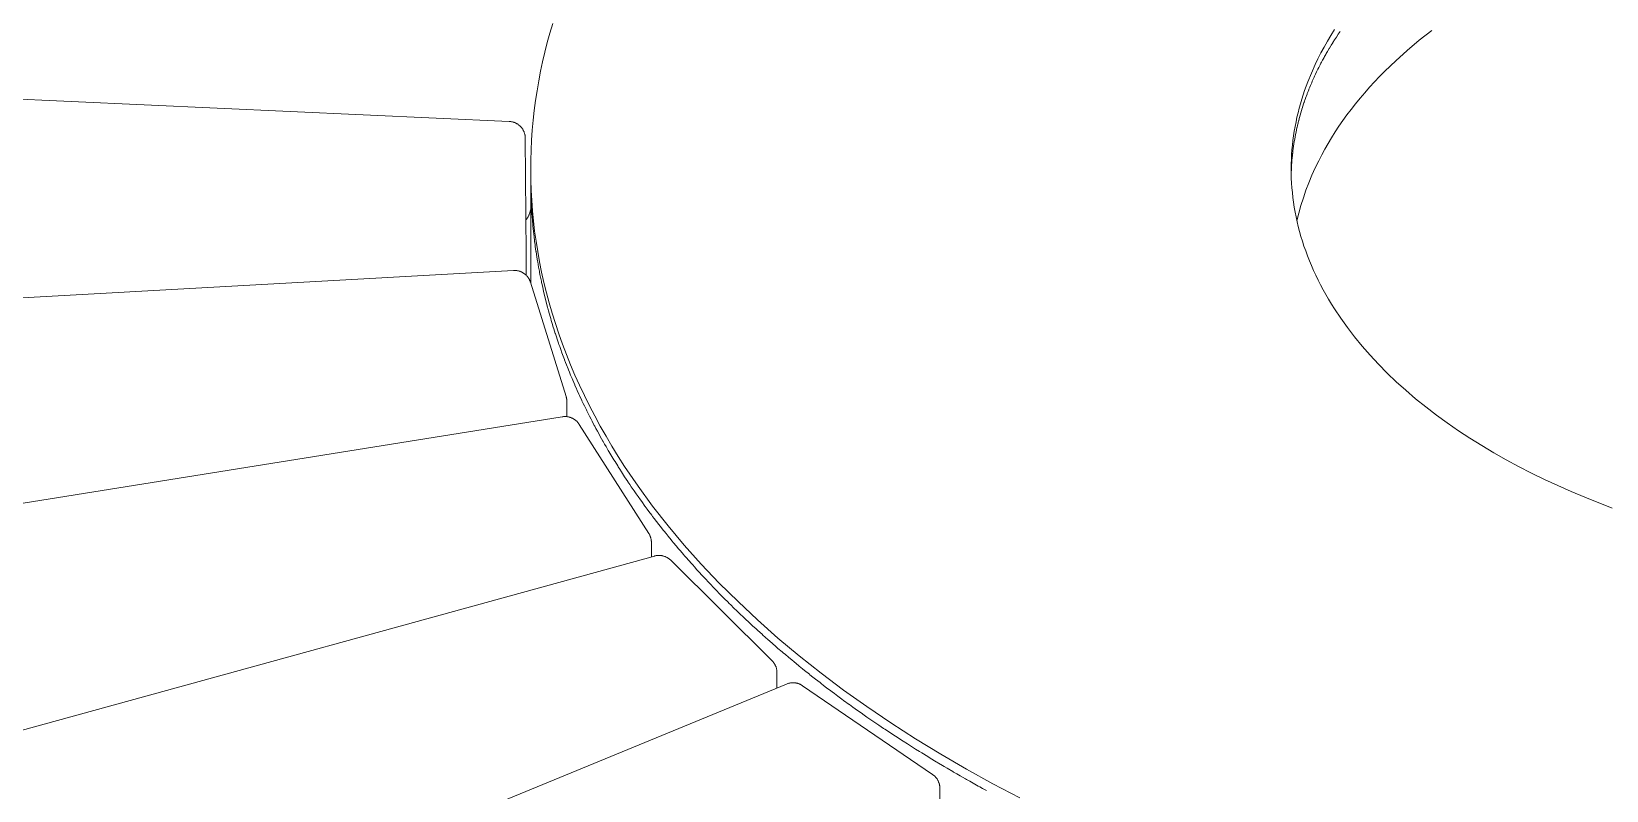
# Model space of a CAD drawing. Header units: inches. Extents: x -4 to 200, y 0 to 129.
# Drawn here: x 155.27 to 168.37, y 107.19 to 113.51 of the extents above; entities that cross this region are included whole.
import ezdxf

# ---------------------------------------------------------------- set-up
doc = ezdxf.new("R2010")
doc.units = ezdxf.units.IN
doc.layers.add('ZANO_R', color=7, linetype='Continuous', lineweight=0)

msp = doc.modelspace()

# ---------------------------------------------------------------- linework, layer by layer
at = {"layer": 'ZANO_R'}
for p, q in [((159.58472, 113.49271), (159.60779, 113.57111)), ((142.90454, 113.50048), (159.24599, 112.75795)), ((159.54297, 113.33453), (159.5631, 113.41385)), ((159.5631, 113.41385), (159.58472, 113.49271)), ((166.02116, 113.37673), (166.04863, 113.42517)), ((166.04863, 113.42517), (166.07741, 113.47343)), ((166.07741, 113.47343), (166.10751, 113.52148)), ((166.07963, 113.39101), (166.0923, 113.41145)), ((166.09395, 113.41408), (166.0923, 113.41145)), ((166.09395, 113.41408), (166.10751, 113.43545)), ((166.10857, 113.4371), (166.10751, 113.43545)), ((166.10857, 113.4371), (166.12305, 113.4594)), ((166.1387, 113.48299), (166.12305, 113.4594)), ((166.1387, 113.48299), (166.13891, 113.48329)), ((166.15422, 113.50586), (166.13891, 113.48329)), ((166.81222, 113.43269), (166.71254, 113.34871)), ((166.91614, 113.51477), (166.81222, 113.43269)), ((159.52435, 113.25479), (159.54297, 113.33453)), ((165.94669, 113.23053), (165.97019, 113.2794)), ((165.97019, 113.2794), (165.99501, 113.32814)), ((165.99501, 113.32814), (166.02116, 113.37673)), ((166.00008, 113.25173), (166.00792, 113.26642)), ((166.01258, 113.27504), (166.00792, 113.26642)), ((166.01258, 113.27504), (166.02116, 113.2907)), ((166.02538, 113.29831), (166.02116, 113.2907)), ((166.02538, 113.29831), (166.03473, 113.31494)), ((166.03849, 113.32154), (166.03473, 113.31494)), ((166.03849, 113.32154), (166.04863, 113.33913)), ((166.0519, 113.34474), (166.04863, 113.33913)), ((166.0519, 113.34474), (166.06286, 113.36329)), ((166.06561, 113.3679), (166.06286, 113.36329)), ((166.06561, 113.3679), (166.07741, 113.38739)), ((166.07963, 113.39101), (166.07741, 113.38739)), ((166.71254, 113.34871), (166.61724, 113.26293)), ((159.4917, 113.09402), (159.50725, 113.17461)), ((159.50725, 113.17461), (159.52435, 113.25479)), ((165.88597, 113.08809), (165.91511, 113.15981)), ((165.91511, 113.15981), (165.94669, 113.23053)), ((165.94182, 113.134), (165.93857, 113.12691)), ((165.94182, 113.134), (165.94669, 113.14449)), ((165.95014, 113.15186), (165.94669, 113.14449)), ((165.95014, 113.15186), (165.95827, 113.16894)), ((165.96723, 113.18736), (165.95827, 113.16894)), ((165.96723, 113.18736), (165.97019, 113.19336)), ((165.976, 113.20502), (165.97019, 113.19336)), ((165.976, 113.20502), (165.98244, 113.21775)), ((165.98789, 113.22839), (165.98244, 113.21775)), ((165.98789, 113.22839), (165.99501, 113.2421)), ((166.00008, 113.25173), (165.99501, 113.2421)), ((166.52646, 113.17547), (166.48282, 113.13115)), ((166.61724, 113.26293), (166.52646, 113.17547)), ((159.46534, 112.93166), (159.47773, 113.01304)), ((159.47773, 113.01304), (159.4917, 113.09402)), ((165.84703, 112.97873), (165.85936, 113.01541)), ((165.85936, 113.01541), (165.87234, 113.05187)), ((165.87234, 113.05187), (165.88597, 113.08809)), ((165.88092, 112.98887), (165.88597, 113.00206)), ((165.88797, 113.00723), (165.88597, 113.00206)), ((165.88797, 113.00723), (165.89302, 113.02008)), ((165.89519, 113.02553), (165.89302, 113.02008)), ((165.89519, 113.02553), (165.90023, 113.03804)), ((165.90256, 113.04377), (165.90023, 113.03804)), ((165.90256, 113.04377), (165.90759, 113.05594)), ((165.9101, 113.06195), (165.90759, 113.05594)), ((165.9101, 113.06195), (165.91511, 113.07377)), ((165.9178, 113.08006), (165.91511, 113.07377)), ((165.9178, 113.08006), (165.92278, 113.09155)), ((165.92565, 113.0981), (165.92278, 113.09155)), ((165.92565, 113.0981), (165.9306, 113.10926)), ((165.93366, 113.11609), (165.9306, 113.10926)), ((165.93366, 113.11609), (165.93857, 113.12691)), ((166.39908, 113.04141), (166.35901, 112.99602)), ((166.44035, 113.08646), (166.39908, 113.04141)), ((166.48282, 113.13115), (166.44035, 113.08646)), ((159.45456, 112.84992), (159.46534, 112.93166)), ((165.81408, 112.86733), (165.82438, 112.90468)), ((165.82438, 112.90468), (165.83537, 112.94181)), ((165.83537, 112.94181), (165.84703, 112.97873)), ((165.83626, 112.85867), (165.84112, 112.87426)), ((165.84212, 112.87744), (165.84112, 112.87426)), ((165.84212, 112.87744), (165.84703, 112.89269)), ((165.84817, 112.89616), (165.84703, 112.89269)), ((165.84817, 112.89616), (165.85311, 112.91106)), ((165.85438, 112.91482), (165.85311, 112.91106)), ((165.85438, 112.91482), (165.85936, 112.92938)), ((165.86076, 112.93342), (165.85936, 112.92938)), ((165.86076, 112.93342), (165.86577, 112.94764)), ((165.86732, 112.95197), (165.86577, 112.94764)), ((165.86732, 112.95197), (165.87234, 112.96584)), ((165.87404, 112.97045), (165.87234, 112.96584)), ((165.87404, 112.97045), (165.87908, 112.98398)), ((165.88092, 112.98887), (165.87908, 112.98398)), ((166.28254, 112.90427), (166.24617, 112.85795)), ((166.32016, 112.9503), (166.28254, 112.90427)), ((166.35901, 112.99602), (166.32016, 112.9503)), ((159.24599, 112.75795), (159.25083, 112.75765)), ((159.25083, 112.75765), (159.25565, 112.75718)), ((159.25565, 112.75718), (159.26046, 112.75654)), ((159.26046, 112.75654), (159.26525, 112.75574)), ((159.26525, 112.75574), (159.27, 112.75477)), ((159.27, 112.75477), (159.27472, 112.75364)), ((159.27472, 112.75364), (159.27939, 112.75235)), ((159.27939, 112.75235), (159.28402, 112.75089)), ((159.28402, 112.75089), (159.28859, 112.74928)), ((159.28859, 112.74928), (159.29311, 112.74751)), ((159.29311, 112.74751), (159.29756, 112.74559)), ((159.29756, 112.74559), (159.30195, 112.74351)), ((159.30195, 112.74351), (159.30626, 112.74128)), ((159.30626, 112.74128), (159.31049, 112.73891)), ((159.43792, 112.68538), (159.44542, 112.76782)), ((159.44542, 112.76782), (159.45456, 112.84992)), ((165.77994, 112.71589), (165.7874, 112.75404)), ((165.7874, 112.75404), (165.79558, 112.792)), ((165.79558, 112.792), (165.80448, 112.82977)), ((165.80013, 112.72569), (165.80448, 112.74373)), ((165.80448, 112.82977), (165.81408, 112.86733)), ((165.80475, 112.74485), (165.80448, 112.74373)), ((165.80475, 112.74485), (165.80919, 112.76254)), ((165.80955, 112.76395), (165.80919, 112.76254)), ((165.80955, 112.76395), (165.81408, 112.78129)), ((165.81454, 112.783), (165.81408, 112.78129)), ((165.81454, 112.783), (165.81915, 112.79999)), ((165.8197, 112.802), (165.81915, 112.79999)), ((165.8197, 112.802), (165.82438, 112.81864)), ((165.82504, 112.82094), (165.82438, 112.81864)), ((165.82504, 112.82094), (165.82979, 112.83724)), ((165.83056, 112.83983), (165.82979, 112.83724)), ((165.83056, 112.83983), (165.83537, 112.85578)), ((165.83626, 112.85867), (165.83537, 112.85578)), ((166.17718, 112.7645), (166.14459, 112.71741)), ((166.21105, 112.81136), (166.17718, 112.7645)), ((166.24617, 112.85795), (166.21105, 112.81136)), ((159.31049, 112.73891), (159.31463, 112.73639)), ((159.31463, 112.73639), (159.31869, 112.73373)), ((159.31869, 112.73373), (159.32265, 112.73093)), ((159.32265, 112.73093), (159.32651, 112.72799)), ((159.32651, 112.72799), (159.33027, 112.72493)), ((159.33027, 112.72493), (159.33392, 112.72174)), ((159.33392, 112.72174), (159.33746, 112.71842)), ((159.33746, 112.71842), (159.34088, 112.71498)), ((159.34088, 112.71498), (159.34418, 112.71143)), ((159.34418, 112.71143), (159.34736, 112.70776)), ((159.34736, 112.70776), (159.35041, 112.70399)), ((159.35041, 112.70399), (159.35332, 112.70011)), ((159.35332, 112.70011), (159.3561, 112.69614)), ((159.3561, 112.69614), (159.35875, 112.69207)), ((159.35875, 112.69207), (159.36124, 112.68791)), ((159.36124, 112.68791), (159.3636, 112.68367)), ((159.3636, 112.68367), (159.36581, 112.67935)), ((159.36581, 112.67935), (159.36786, 112.67496)), ((159.36786, 112.67496), (159.36977, 112.6705)), ((159.36977, 112.6705), (159.37151, 112.66597)), ((159.37151, 112.66597), (159.37311, 112.66139)), ((159.37311, 112.66139), (159.37454, 112.65675)), ((159.37454, 112.65675), (159.37581, 112.65207)), ((159.37581, 112.65207), (159.37692, 112.64735)), ((159.37692, 112.64735), (159.37786, 112.64259)), ((159.37786, 112.64259), (159.37864, 112.63781)), ((159.37864, 112.63781), (159.37926, 112.63299)), ((159.37926, 112.63299), (159.37971, 112.62816)), ((159.37971, 112.62816), (159.37999, 112.62332)), ((159.37999, 112.62332), (159.3801, 112.61847)), ((159.3801, 112.61847), (159.38608, 111.65258)), ((159.43209, 112.60261), (159.43792, 112.68538)), ((165.76202, 112.60033), (165.76724, 112.63903)), ((165.76724, 112.63903), (165.77322, 112.67755)), ((165.77322, 112.67755), (165.77994, 112.71589)), ((165.77631, 112.6097), (165.77322, 112.59151)), ((165.77631, 112.6097), (165.77649, 112.61071)), ((165.77981, 112.62916), (165.77649, 112.61071)), ((165.77981, 112.62916), (165.77994, 112.62985)), ((165.7835, 112.64856), (165.77994, 112.62985)), ((165.7835, 112.64856), (165.78358, 112.64895)), ((165.78738, 112.66792), (165.78358, 112.64895)), ((165.78738, 112.66792), (165.7914, 112.68701)), ((165.79144, 112.68723), (165.7914, 112.68701)), ((165.79144, 112.68723), (165.79558, 112.70597)), ((165.79569, 112.70648), (165.79558, 112.70597)), ((165.79569, 112.70648), (165.79994, 112.72488)), ((165.80013, 112.72569), (165.79994, 112.72488)), ((166.08323, 112.62256), (166.05448, 112.57483)), ((166.11327, 112.67009), (166.08323, 112.62256)), ((166.14459, 112.71741), (166.11327, 112.67009)), ((159.42552, 112.43615), (159.42795, 112.51953)), ((159.42795, 112.51953), (159.43209, 112.60261)), ((165.74887, 112.44397), (165.75098, 112.48328)), ((165.75098, 112.48328), (165.75388, 112.52245)), ((165.75388, 112.52245), (165.75757, 112.56147)), ((165.75757, 112.56147), (165.76202, 112.60033)), ((165.75938, 112.49204), (165.75757, 112.47544)), ((165.75938, 112.49204), (165.7597, 112.49489)), ((165.76171, 112.51176), (165.7597, 112.49489)), ((165.76171, 112.51176), (165.76202, 112.5143)), ((165.76424, 112.53144), (165.76202, 112.5143)), ((165.76424, 112.53144), (165.76454, 112.53367)), ((165.76697, 112.55107), (165.76454, 112.53367)), ((165.76697, 112.55107), (165.76724, 112.55299)), ((165.76989, 112.57066), (165.76724, 112.55299)), ((165.76989, 112.57066), (165.77014, 112.57227)), ((165.773, 112.59021), (165.77014, 112.57227)), ((165.773, 112.59021), (165.77322, 112.59151)), ((166.00086, 112.47889), (165.976, 112.4307)), ((166.02703, 112.52694), (166.00086, 112.47889)), ((166.05448, 112.57483), (166.02703, 112.52694)), ((159.4248, 112.3525), (159.42552, 112.43615)), ((159.42583, 112.26858), (159.4248, 112.3525)), ((159.4248, 112.27381), (159.4248, 112.3525)), ((165.74704, 112.36493), (165.74755, 112.40451)), ((165.74735, 112.32522), (165.74704, 112.36493)), ((165.74755, 112.40451), (165.74887, 112.44397)), ((165.74866, 112.35291), (165.74811, 112.33822)), ((165.74866, 112.35291), (165.74887, 112.35793)), ((165.74958, 112.3729), (165.74887, 112.35793)), ((165.74958, 112.3729), (165.74982, 112.37761)), ((165.7507, 112.39285), (165.74982, 112.37761)), ((165.7507, 112.39285), (165.75098, 112.39725)), ((165.75204, 112.41276), (165.75098, 112.39725)), ((165.75204, 112.41276), (165.75233, 112.41685)), ((165.75357, 112.43264), (165.75233, 112.41685)), ((165.75357, 112.43264), (165.75388, 112.43642)), ((165.7553, 112.45248), (165.75388, 112.43642)), ((165.7553, 112.45248), (165.75563, 112.45595)), ((165.75724, 112.47228), (165.75563, 112.45595)), ((165.75724, 112.47228), (165.75757, 112.47544)), ((165.91937, 112.30983), (165.94676, 112.3707)), ((165.94676, 112.3707), (165.976, 112.4307)), ((159.4248, 112.27381), (159.4248, 112.26646)), ((159.42493, 112.24069), (159.4248, 112.26646)), ((159.4248, 111.41383), (159.4248, 112.25606)), ((159.42493, 112.24069), (159.4251, 112.22454)), ((159.42579, 112.18413), (159.4251, 112.22454)), ((159.42861, 112.18442), (159.42583, 112.26858)), ((165.74847, 112.2854), (165.74735, 112.32522)), ((165.74794, 112.33289), (165.74755, 112.31848)), ((165.74794, 112.33289), (165.74811, 112.33822)), ((165.75042, 112.24547), (165.74847, 112.2854)), ((165.75321, 112.20544), (165.75042, 112.24547)), ((165.87023, 112.18572), (165.89385, 112.24815)), ((165.89385, 112.24815), (165.91937, 112.30983)), ((159.42579, 112.18413), (159.42583, 112.18255)), ((159.42652, 112.15588), (159.42583, 112.18255)), ((159.42652, 112.15588), (159.427, 112.1405)), ((159.42856, 112.09942), (159.427, 112.1405)), ((159.42856, 112.09942), (159.42861, 112.09839)), ((159.43316, 112.10003), (159.42861, 112.18442)), ((159.42988, 112.07122), (159.42861, 112.09839)), ((159.43949, 112.01543), (159.43316, 112.10003)), ((165.75684, 112.16532), (165.75321, 112.20544)), ((165.76131, 112.12513), (165.75684, 112.16532)), ((165.76664, 112.08485), (165.76131, 112.12513)), ((165.77283, 112.04452), (165.76664, 112.08485)), ((165.82876, 112.05885), (165.84853, 112.1226)), ((165.84853, 112.1226), (165.87023, 112.18572)), ((159.39846, 111.95638), (159.39588, 111.95242)), ((159.40089, 111.96042), (159.39846, 111.95638)), ((159.40319, 111.96454), (159.40089, 111.96042)), ((159.40535, 111.96874), (159.40319, 111.96454)), ((159.40737, 111.973), (159.40535, 111.96874)), ((159.40924, 111.97734), (159.40737, 111.973)), ((159.41097, 111.98173), (159.40924, 111.97734)), ((159.41255, 111.98618), (159.41097, 111.98173)), ((159.41398, 111.99068), (159.41255, 111.98618)), ((159.4248, 112.02686), (159.41398, 111.99068)), ((159.42988, 112.07122), (159.43066, 112.05622)), ((159.4331, 112.01488), (159.43066, 112.05622)), ((159.4331, 112.01488), (159.43316, 112.014)), ((159.435, 111.98674), (159.43316, 112.014)), ((159.435, 111.98674), (159.4361, 111.97172)), ((159.43939, 111.93052), (159.4361, 111.97172)), ((159.44762, 111.93064), (159.43949, 112.01543)), ((165.77988, 112.00412), (165.77283, 112.04452)), ((165.7878, 111.96369), (165.77988, 112.00412)), ((165.79659, 111.92321), (165.7878, 111.96369)), ((165.79513, 111.92967), (165.81096, 111.99452)), ((165.81096, 111.99452), (165.82876, 112.05885)), ((159.38739, 111.94109), (159.38432, 111.93751)), ((159.39035, 111.94477), (159.38739, 111.94109)), ((159.39318, 111.94855), (159.39035, 111.94477)), ((159.39588, 111.95242), (159.39318, 111.94855)), ((159.43939, 111.93052), (159.43949, 111.9294)), ((159.44188, 111.90245), (159.43949, 111.9294)), ((159.44188, 111.90245), (159.44333, 111.88702)), ((159.44743, 111.84637), (159.44333, 111.88702)), ((159.44743, 111.84637), (159.44762, 111.8446)), ((159.45757, 111.84567), (159.44762, 111.93064)), ((159.4505, 111.81837), (159.44762, 111.8446)), ((159.46934, 111.76055), (159.45757, 111.84567)), ((165.80626, 111.8827), (165.79659, 111.92321)), ((165.81682, 111.84218), (165.80626, 111.8827)), ((165.82825, 111.80164), (165.81682, 111.84218)), ((159.4505, 111.81837), (159.45237, 111.80214)), ((159.45721, 111.76244), (159.45237, 111.80214)), ((159.45721, 111.76244), (159.45757, 111.75964)), ((159.46085, 111.73451), (159.45757, 111.75964)), ((159.46085, 111.73451), (159.46322, 111.71709)), ((159.46871, 111.67875), (159.46322, 111.71709)), ((159.48294, 111.67529), (159.46934, 111.76055)), ((165.84058, 111.76111), (165.82825, 111.80164)), ((165.85379, 111.72058), (165.84058, 111.76111)), ((165.8679, 111.68007), (165.85379, 111.72058)), ((159.38608, 111.65258), (159.38608, 111.65171)), ((159.38608, 111.65171), (159.38608, 111.47952)), ((159.46871, 111.67875), (159.46934, 111.67452)), ((159.47292, 111.65091), (159.46934, 111.67452)), ((159.47292, 111.65091), (159.47591, 111.6319)), ((159.48192, 111.59531), (159.47591, 111.6319)), ((159.48192, 111.59531), (159.48294, 111.58926)), ((159.4984, 111.58991), (159.48294, 111.67529)), ((159.4867, 111.56756), (159.48294, 111.58926)), ((159.4867, 111.56756), (159.49044, 111.54658)), ((159.51572, 111.50444), (159.4984, 111.58991)), ((165.8829, 111.63959), (165.8679, 111.68007)), ((165.8988, 111.59914), (165.8829, 111.63959)), ((165.91559, 111.55875), (165.8988, 111.59914)), ((142.96443, 110.61141), (159.28094, 111.51849)), ((159.28094, 111.51849), (159.28583, 111.51868)), ((159.28583, 111.51868), (159.29073, 111.51869)), ((159.29073, 111.51869), (159.29562, 111.51854)), ((159.29562, 111.51854), (159.3005, 111.51821)), ((159.3005, 111.51821), (159.30537, 111.51772)), ((159.30537, 111.51772), (159.31022, 111.51705)), ((159.31022, 111.51705), (159.31505, 111.51622)), ((159.31505, 111.51622), (159.31984, 111.51522)), ((159.31984, 111.51522), (159.32459, 111.51405)), ((159.32459, 111.51405), (159.3293, 111.51272)), ((159.3293, 111.51272), (159.33397, 111.51123)), ((159.33397, 111.51123), (159.33857, 111.50957)), ((159.33857, 111.50957), (159.34312, 111.50775)), ((159.34312, 111.50775), (159.3476, 111.50578)), ((159.3476, 111.50578), (159.35201, 111.50365)), ((159.35201, 111.50365), (159.35634, 111.50137)), ((159.35634, 111.50137), (159.36059, 111.49894)), ((159.36059, 111.49894), (159.36475, 111.49637)), ((159.36475, 111.49637), (159.36882, 111.49365)), ((159.36882, 111.49365), (159.37279, 111.49079)), ((159.37279, 111.49079), (159.37666, 111.48779)), ((159.37666, 111.48779), (159.38043, 111.48466)), ((159.38043, 111.48466), (159.38408, 111.4814)), ((159.38408, 111.4814), (159.38762, 111.47802)), ((159.38762, 111.47802), (159.39104, 111.47451)), ((159.39104, 111.47451), (159.39433, 111.47089)), ((159.39433, 111.47089), (159.39749, 111.46716)), ((159.39749, 111.46716), (159.40053, 111.46331)), ((159.40053, 111.46331), (159.40342, 111.45937)), ((159.40342, 111.45937), (159.40618, 111.45532)), ((159.40618, 111.45532), (159.4088, 111.45118)), ((159.4088, 111.45118), (159.41126, 111.44696)), ((159.41126, 111.44696), (159.41359, 111.44265)), ((159.41359, 111.44265), (159.41575, 111.43826)), ((159.41575, 111.43826), (159.41777, 111.4338)), ((159.41777, 111.4338), (159.41963, 111.42927)), ((159.49682, 111.51215), (159.49044, 111.54658)), ((159.49682, 111.51215), (159.4984, 111.50388)), ((159.50216, 111.4845), (159.4984, 111.50388)), ((159.50216, 111.4845), (159.50683, 111.46115)), ((159.51341, 111.42928), (159.50683, 111.46115)), ((159.5349, 111.41888), (159.51572, 111.50444)), ((165.93328, 111.51841), (165.91559, 111.55875)), ((165.95187, 111.47814), (165.93328, 111.51841)), ((165.97136, 111.43794), (165.95187, 111.47814)), ((165.99174, 111.39783), (165.97136, 111.43794)), ((159.41963, 111.42927), (159.42133, 111.42468)), ((159.42133, 111.42468), (159.42286, 111.42003)), ((159.42286, 111.42003), (159.71926, 110.46941)), ((159.51341, 111.42928), (159.51572, 111.4184)), ((159.51931, 111.40173), (159.51572, 111.4184)), ((159.51931, 111.40173), (159.52507, 111.37563)), ((159.53166, 111.34672), (159.52507, 111.37563)), ((159.53166, 111.34672), (159.5349, 111.33285)), ((159.55596, 111.33326), (159.5349, 111.41888)), ((159.54475, 111.29185), (159.5349, 111.33285)), ((159.57891, 111.24761), (159.55596, 111.33326)), ((166.01302, 111.35782), (165.99174, 111.39783)), ((166.03519, 111.31791), (166.01302, 111.35782)), ((166.05825, 111.27812), (166.03519, 111.31791)), ((159.54475, 111.29185), (159.5452, 111.29004)), ((159.55157, 111.26448), (159.5452, 111.29004)), ((159.55157, 111.26448), (159.55596, 111.24723)), ((159.56575, 111.20984), (159.55596, 111.24723)), ((159.56575, 111.20984), (159.5672, 111.20441)), ((159.57311, 111.18257), (159.5672, 111.20441)), ((159.57311, 111.18257), (159.57891, 111.16158)), ((159.60375, 111.16194), (159.57891, 111.24761)), ((166.0822, 111.23846), (166.05825, 111.27812)), ((166.10704, 111.19893), (166.0822, 111.23846)), ((166.15937, 111.12033), (166.10704, 111.19893)), ((159.58837, 111.12817), (159.57891, 111.16158)), ((159.58837, 111.12817), (159.59109, 111.11874)), ((159.59627, 111.10102), (159.59109, 111.11874)), ((159.59627, 111.10102), (159.60375, 111.0759)), ((159.63049, 111.07626), (159.60375, 111.16194)), ((159.6126, 111.04686), (159.60375, 111.0759)), ((159.6126, 111.04686), (159.61688, 111.03306)), ((159.65914, 110.99061), (159.63049, 111.07626)), ((166.21519, 111.04238), (166.15937, 111.12033)), ((166.27448, 110.96517), (166.21519, 111.04238)), ((159.62964, 110.99286), (159.61688, 111.03306)), ((159.62964, 110.99286), (159.63049, 110.99023)), ((159.63842, 110.96593), (159.63049, 110.99023)), ((159.63842, 110.96593), (159.64458, 110.9474)), ((159.65651, 110.91219), (159.64458, 110.9474)), ((159.65651, 110.91219), (159.65964, 110.90312)), ((159.68969, 110.905), (159.65914, 110.99061)), ((166.33719, 110.88878), (166.27448, 110.96517)), ((159.66582, 110.88539), (159.65964, 110.90312)), ((159.66582, 110.88539), (159.67418, 110.86177)), ((159.68494, 110.83193), (159.67418, 110.86177)), ((159.68494, 110.83193), (159.68969, 110.81897)), ((159.72217, 110.81946), (159.68969, 110.905)), ((159.70476, 110.77865), (159.68969, 110.81897)), ((159.70476, 110.77865), (159.70569, 110.77619)), ((159.71492, 110.75208), (159.70569, 110.77619)), ((159.75655, 110.734), (159.72217, 110.81946)), ((166.40326, 110.81328), (166.33719, 110.88878)), ((166.47264, 110.73875), (166.40326, 110.81328)), ((159.71492, 110.75208), (159.72217, 110.73342)), ((159.73575, 110.69909), (159.72217, 110.73342)), ((159.73575, 110.69909), (159.73912, 110.69068)), ((159.74641, 110.67266), (159.73912, 110.69068)), ((159.74641, 110.67266), (159.75655, 110.64796)), ((159.79286, 110.64864), (159.75655, 110.734)), ((159.76825, 110.61996), (159.75655, 110.64796)), ((159.83109, 110.56341), (159.79286, 110.64864)), ((166.54527, 110.66525), (166.47264, 110.73875)), ((166.62106, 110.59286), (166.54527, 110.66525)), ((159.76825, 110.61996), (159.77447, 110.60527)), ((159.79074, 110.56746), (159.77447, 110.60527)), ((159.79074, 110.56746), (159.79286, 110.5626)), ((159.80224, 110.54129), (159.79286, 110.5626)), ((159.80224, 110.54129), (159.81174, 110.51997)), ((159.82571, 110.4891), (159.81174, 110.51997)), ((159.87124, 110.47833), (159.83109, 110.56341)), ((166.69995, 110.52164), (166.62106, 110.59286)), ((166.78185, 110.45167), (166.69995, 110.52164)), ((159.71926, 110.46941), (159.72059, 110.46489)), ((159.72059, 110.46489), (159.72177, 110.46032)), ((159.72177, 110.46032), (159.72279, 110.45571)), ((159.72279, 110.45571), (159.72365, 110.45107)), ((159.72365, 110.45107), (159.72436, 110.44641)), ((159.72436, 110.44641), (159.72492, 110.44173)), ((159.72492, 110.44173), (159.72531, 110.43702)), ((159.72531, 110.43702), (159.72555, 110.43231)), ((159.72555, 110.43231), (159.72563, 110.42759)), ((159.72563, 110.42759), (159.72563, 110.30219)), ((159.82571, 110.4891), (159.83109, 110.47737)), ((159.84985, 110.43709), (159.83109, 110.47737)), ((159.84985, 110.43709), (159.85092, 110.43481)), ((159.86219, 110.41111), (159.85092, 110.43481)), ((159.86219, 110.41111), (159.87124, 110.39229)), ((159.91331, 110.39341), (159.87124, 110.47833)), ((159.88743, 110.35913), (159.87124, 110.39229)), ((159.9573, 110.30869), (159.91331, 110.39341)), ((166.86667, 110.38299), (166.78185, 110.45167)), ((166.95432, 110.31568), (166.86667, 110.38299)), ((143.89187, 107.77218), (159.68768, 110.3013)), ((159.68768, 110.3013), (159.69243, 110.30198)), ((159.69243, 110.30198), (159.69721, 110.3025)), ((159.69721, 110.3025), (159.702, 110.30285)), ((159.702, 110.30285), (159.70679, 110.30304)), ((159.70679, 110.30304), (159.71159, 110.30306)), ((159.71159, 110.30306), (159.71639, 110.30292)), ((159.71639, 110.30292), (159.72119, 110.30261)), ((159.72119, 110.30261), (159.72597, 110.30215)), ((159.72597, 110.30215), (159.73073, 110.30152)), ((159.73073, 110.30152), (159.73546, 110.30072)), ((159.73546, 110.30072), (159.74017, 110.29977)), ((159.74017, 110.29977), (159.74484, 110.29865)), ((159.74484, 110.29865), (159.74947, 110.29738)), ((159.74947, 110.29738), (159.75405, 110.29595)), ((159.75405, 110.29595), (159.75858, 110.29436)), ((159.75858, 110.29436), (159.76306, 110.29262)), ((159.76306, 110.29262), (159.76747, 110.29073)), ((159.76747, 110.29073), (159.77182, 110.28869)), ((159.77182, 110.28869), (159.77609, 110.2865)), ((159.77609, 110.2865), (159.78029, 110.28416)), ((159.78029, 110.28416), (159.7844, 110.28169)), ((159.7844, 110.28169), (159.78843, 110.27907)), ((159.78843, 110.27907), (159.79236, 110.27632)), ((159.79236, 110.27632), (159.7962, 110.27343)), ((159.7962, 110.27343), (159.79994, 110.27042)), ((159.79994, 110.27042), (159.80357, 110.26728)), ((159.80357, 110.26728), (159.80709, 110.26402)), ((159.80709, 110.26402), (159.8105, 110.26064)), ((159.8105, 110.26064), (159.81379, 110.25714)), ((159.81379, 110.25714), (159.81697, 110.25354)), ((159.81697, 110.25354), (159.82001, 110.24982)), ((159.88743, 110.35913), (159.89203, 110.34981)), ((159.90033, 110.33315), (159.89203, 110.34981)), ((159.90033, 110.33315), (159.91331, 110.30738)), ((159.92668, 110.2812), (159.91331, 110.30738)), ((159.92668, 110.2812), (159.93506, 110.26499)), ((159.95379, 110.22927), (159.93506, 110.26499)), ((160.0032, 110.22418), (159.9573, 110.30869)), ((167.0447, 110.24979), (166.95432, 110.31568)), ((159.82001, 110.24982), (159.82293, 110.24601)), ((159.82293, 110.24601), (159.82571, 110.2421)), ((159.82571, 110.2421), (159.82836, 110.23809)), ((159.82836, 110.23809), (160.40617, 109.33163)), ((159.95379, 110.22927), (159.9573, 110.22265)), ((159.96762, 110.20331), (159.9573, 110.22265)), ((159.96762, 110.20331), (159.98001, 110.18037)), ((159.99586, 110.15142), (159.98001, 110.18037)), ((159.99586, 110.15142), (160.0032, 110.13814)), ((160.05102, 110.1399), (160.0032, 110.22418)), ((160.02484, 110.09956), (160.0032, 110.13814)), ((160.10074, 110.05588), (160.05102, 110.1399)), ((167.13771, 110.18537), (167.0447, 110.24979)), ((167.23324, 110.12247), (167.13771, 110.18537)), ((167.33119, 110.06115), (167.23324, 110.12247)), ((160.02484, 110.09956), (160.02687, 110.09597)), ((160.03961, 110.07364), (160.02687, 110.09597)), ((160.03961, 110.07364), (160.05102, 110.05387)), ((160.06973, 110.02184), (160.05102, 110.05387)), ((160.06973, 110.02184), (160.07564, 110.01182)), ((160.1006, 109.97008), (160.07564, 110.01182)), ((160.15237, 109.97213), (160.10074, 110.05588)), ((167.43143, 110.00144), (167.33119, 110.06115)), ((167.53385, 109.94338), (167.43143, 110.00144)), ((160.1006, 109.97008), (160.10074, 109.96984)), ((160.11632, 109.94422), (160.10074, 109.96984)), ((160.11632, 109.94422), (160.12632, 109.92793)), ((160.14832, 109.89254), (160.12632, 109.92793)), ((160.14832, 109.89254), (160.15237, 109.88609)), ((160.20589, 109.88868), (160.15237, 109.97213)), ((160.16461, 109.86672), (160.15237, 109.88609)), ((160.16461, 109.86672), (160.1789, 109.84433)), ((160.3186, 109.72276), (160.20589, 109.88868)), ((167.63833, 109.88702), (167.53385, 109.94338)), ((167.74475, 109.83238), (167.63833, 109.88702)), ((160.19775, 109.81513), (160.1789, 109.84433)), ((160.19775, 109.81513), (160.20589, 109.80265)), ((160.23165, 109.76361), (160.20589, 109.80265)), ((160.23165, 109.76361), (160.23337, 109.76104)), ((160.24889, 109.73787), (160.23337, 109.76104)), ((160.24889, 109.73787), (160.26131, 109.71951)), ((167.85299, 109.77949), (167.74475, 109.83238)), ((167.96293, 109.72839), (167.85299, 109.77949)), ((168.07443, 109.67908), (167.96293, 109.72839)), ((160.28393, 109.68646), (160.26131, 109.71951)), ((160.28393, 109.68646), (160.28972, 109.67807)), ((160.30173, 109.66078), (160.28972, 109.67807)), ((160.30173, 109.66078), (160.3186, 109.63672)), ((160.43879, 109.55828), (160.3186, 109.72276)), ((160.33791, 109.60949), (160.3186, 109.63672)), ((160.33791, 109.60949), (160.34795, 109.59546)), ((168.18738, 109.63159), (168.07443, 109.67908)), ((168.4171, 109.54211), (168.18738, 109.63159)), ((160.37485, 109.55828), (160.34795, 109.59546)), ((160.37485, 109.55828), (160.37777, 109.55429)), ((160.39361, 109.53272), (160.37777, 109.55429)), ((160.39361, 109.53272), (160.40805, 109.51322)), ((160.43169, 109.48165), (160.40805, 109.51322)), ((160.43169, 109.48165), (160.43879, 109.47225)), ((160.56639, 109.39542), (160.43879, 109.55828)), ((160.45101, 109.45616), (160.43879, 109.47225)), ((160.45101, 109.45616), (160.47, 109.43137)), ((160.49023, 109.40525), (160.47, 109.43137)), ((160.49023, 109.40525), (160.50167, 109.3906)), ((160.53021, 109.35445), (160.50167, 109.3906)), ((160.53021, 109.35445), (160.5338, 109.34994)), ((160.55048, 109.3291), (160.5338, 109.34994)), ((160.70128, 109.23433), (160.56639, 109.39542)), ((160.40617, 109.33163), (160.40863, 109.32764)), ((160.40863, 109.32764), (160.41095, 109.32356)), ((160.41095, 109.32356), (160.41313, 109.31941)), ((160.41313, 109.31941), (160.41517, 109.31519)), ((160.41517, 109.31519), (160.41707, 109.3109)), ((160.41707, 109.3109), (160.41883, 109.30655)), ((160.41883, 109.30655), (160.42044, 109.30215)), ((160.42044, 109.30215), (160.4219, 109.29769)), ((160.4219, 109.29769), (160.42321, 109.29319)), ((160.42321, 109.29319), (160.42438, 109.28865)), ((160.42438, 109.28865), (160.42539, 109.28407)), ((160.42539, 109.28407), (160.42624, 109.27946)), ((160.42624, 109.27946), (160.42694, 109.27482)), ((160.42694, 109.27482), (160.42749, 109.27016)), ((160.42749, 109.27016), (160.42788, 109.26549)), ((160.42788, 109.26549), (160.42812, 109.26081)), ((160.42812, 109.26081), (160.42819, 109.25612)), ((160.42819, 109.25612), (160.42819, 109.13626)), ((160.55048, 109.3291), (160.56639, 109.30938)), ((160.59159, 109.27847), (160.56639, 109.30938)), ((160.59159, 109.27847), (160.59943, 109.26894)), ((160.61243, 109.25321), (160.59943, 109.26894)), ((160.61243, 109.25321), (160.63293, 109.22861)), ((160.65468, 109.20277), (160.63293, 109.22861)), ((160.84336, 109.07518), (160.70128, 109.23433)), ((145.65781, 105.06876), (160.45297, 109.14308)), ((160.45297, 109.14308), (160.45758, 109.14427)), ((160.45758, 109.14427), (160.46222, 109.1453)), ((160.46222, 109.1453), (160.4669, 109.14617)), ((160.4669, 109.14617), (160.47161, 109.14688)), ((160.47161, 109.14688), (160.47633, 109.14743)), ((160.47633, 109.14743), (160.48107, 109.14782)), ((160.48107, 109.14782), (160.48583, 109.14805)), ((160.48583, 109.14805), (160.49058, 109.14812)), ((160.49058, 109.14812), (160.49534, 109.14803)), ((160.49534, 109.14803), (160.50009, 109.14778)), ((160.50009, 109.14778), (160.50483, 109.14737)), ((160.50483, 109.14737), (160.50956, 109.14679)), ((160.50956, 109.14679), (160.51426, 109.14606)), ((160.51426, 109.14606), (160.51893, 109.14517)), ((160.51893, 109.14517), (160.52358, 109.14412)), ((160.52358, 109.14412), (160.52818, 109.14291)), ((160.52818, 109.14291), (160.53274, 109.14155)), ((160.53274, 109.14155), (160.53725, 109.14004)), ((160.53725, 109.14004), (160.54171, 109.13837)), ((160.54171, 109.13837), (160.5461, 109.13655)), ((160.5461, 109.13655), (160.55044, 109.13459)), ((160.55044, 109.13459), (160.5547, 109.13248)), ((160.5547, 109.13248), (160.55889, 109.13022)), ((160.55889, 109.13022), (160.56301, 109.12783)), ((160.56301, 109.12783), (160.56703, 109.1253)), ((160.56703, 109.1253), (160.57098, 109.12263)), ((160.57098, 109.12263), (160.57482, 109.11983)), ((160.57482, 109.11983), (160.57857, 109.1169)), ((160.57857, 109.1169), (160.58222, 109.11385)), ((160.58222, 109.11385), (160.58577, 109.11068)), ((160.58577, 109.11068), (160.5892, 109.10738)), ((160.5892, 109.10738), (161.43087, 108.27262)), ((160.65468, 109.20277), (160.66688, 109.18839)), ((160.69768, 109.15246), (160.66688, 109.18839)), ((160.69768, 109.15246), (160.70128, 109.14829)), ((160.71946, 109.12736), (160.70128, 109.14829)), ((160.71946, 109.12736), (160.73613, 109.10832)), ((160.76359, 109.07727), (160.73613, 109.10832)), ((160.76359, 109.07727), (160.77143, 109.06847)), ((160.9925, 108.91814), (160.84336, 109.07518)), ((160.78594, 109.05227), (160.77143, 109.06847)), ((160.78594, 109.05227), (160.80718, 109.02874)), ((160.8312, 109.00239), (160.80718, 109.02874)), ((160.8312, 109.00239), (160.84336, 108.98915)), ((160.8772, 108.95267), (160.84336, 108.98915)), ((160.8772, 108.95267), (160.87999, 108.94968)), ((160.90048, 108.92787), (160.87999, 108.94968)), ((160.90048, 108.92787), (160.91706, 108.91035)), ((160.94761, 108.87839), (160.91706, 108.91035)), ((160.94761, 108.87839), (160.95456, 108.87116)), ((160.97145, 108.85371), (160.95456, 108.87116)), ((160.97145, 108.85371), (160.9925, 108.8321)), ((161.14856, 108.76335), (160.9925, 108.91814)), ((161.01968, 108.80448), (160.9925, 108.8321)), ((161.01968, 108.80448), (161.03087, 108.79319)), ((161.06866, 108.75542), (161.03087, 108.79319)), ((161.06866, 108.75542), (161.06967, 108.75442)), ((161.09343, 108.73096), (161.06967, 108.75442)), ((161.09343, 108.73096), (161.1089, 108.71579)), ((161.14351, 108.68218), (161.1089, 108.71579)), ((161.14351, 108.68218), (161.14856, 108.67731)), ((161.31137, 108.61096), (161.14856, 108.76335)), ((161.16882, 108.65786), (161.14856, 108.67731)), ((161.16882, 108.65786), (161.18863, 108.63899)), ((161.22, 108.60937), (161.18863, 108.63899)), ((161.22, 108.60937), (161.22913, 108.60081)), ((161.24586, 108.58519), (161.22913, 108.60081)), ((161.24586, 108.58519), (161.27004, 108.56279)), ((161.29813, 108.537), (161.27004, 108.56279)), ((161.48076, 108.46113), (161.31137, 108.61096)), ((161.29813, 108.537), (161.31137, 108.52493)), ((161.35112, 108.489), (161.31137, 108.52493)), ((161.35112, 108.489), (161.3531, 108.48723)), ((161.37789, 108.46509), (161.3531, 108.48723)), ((161.37789, 108.46509), (161.39525, 108.44969)), ((161.43196, 108.41741), (161.39525, 108.44969)), ((161.65657, 108.314), (161.48076, 108.46113)), ((161.43196, 108.41741), (161.43781, 108.41231)), ((161.45927, 108.39366), (161.43781, 108.41231)), ((161.45927, 108.39366), (161.48076, 108.3751)), ((161.51441, 108.34631), (161.48076, 108.3751)), ((161.51441, 108.34631), (161.52412, 108.33806)), ((161.54224, 108.32272), (161.52412, 108.33806)), ((161.54224, 108.32272), (161.56788, 108.30118)), ((161.59844, 108.27572), (161.56788, 108.30118)), ((161.83858, 108.16969), (161.65657, 108.314)), ((161.43087, 108.27262), (161.43423, 108.26917)), ((161.43423, 108.26917), (161.43748, 108.2656)), ((161.43748, 108.2656), (161.4406, 108.26192)), ((161.4406, 108.26192), (161.44359, 108.25814)), ((161.44359, 108.25814), (161.44645, 108.25426)), ((161.44645, 108.25426), (161.44918, 108.25028)), ((161.44918, 108.25028), (161.45176, 108.24621)), ((161.45176, 108.24621), (161.45421, 108.24206)), ((161.45421, 108.24206), (161.45651, 108.23782)), ((161.45651, 108.23782), (161.45867, 108.23351)), ((161.45867, 108.23351), (161.46067, 108.22912)), ((161.46067, 108.22912), (161.46253, 108.22467)), ((161.46253, 108.22467), (161.46423, 108.22016)), ((161.46423, 108.22016), (161.46578, 108.21559)), ((161.46578, 108.21559), (161.46716, 108.21097)), ((161.46716, 108.21097), (161.46839, 108.20631)), ((161.46839, 108.20631), (161.46946, 108.2016)), ((161.46946, 108.2016), (161.47036, 108.19687)), ((161.47036, 108.19687), (161.4711, 108.1921)), ((161.4711, 108.1921), (161.47168, 108.18731)), ((161.47168, 108.18731), (161.4721, 108.18251)), ((161.4721, 108.18251), (161.47234, 108.17769)), ((161.47234, 108.17769), (161.47243, 108.17287)), ((161.47243, 108.17287), (161.47243, 108.04534)), ((161.59844, 108.27572), (161.61203, 108.26449)), ((161.65535, 108.22895), (161.61203, 108.26449)), ((161.65535, 108.22895), (161.65657, 108.22796)), ((161.68406, 108.20566), (161.65657, 108.22796)), ((161.68406, 108.20566), (161.7015, 108.19161)), ((161.74201, 108.15925), (161.7015, 108.19161)), ((161.74201, 108.15925), (161.74681, 108.15544)), ((162.0266, 108.02833), (161.83858, 108.16969)), ((148.2077, 102.58266), (161.55266, 108.07838)), ((161.55266, 108.07838), (161.55713, 108.08013)), ((161.55713, 108.08013), (161.56165, 108.08173)), ((161.56165, 108.08173), (161.56622, 108.08317)), ((161.56622, 108.08317), (161.57084, 108.08445)), ((161.57084, 108.08445), (161.5755, 108.08558)), ((161.5755, 108.08558), (161.5802, 108.08654)), ((161.5802, 108.08654), (161.58493, 108.08735)), ((161.58493, 108.08735), (161.58968, 108.08799)), ((161.58968, 108.08799), (161.59445, 108.08847)), ((161.59445, 108.08847), (161.59924, 108.08879)), ((161.59924, 108.08879), (161.60403, 108.08895)), ((161.60403, 108.08895), (161.60883, 108.08894)), ((161.60883, 108.08894), (161.61362, 108.08877)), ((161.61362, 108.08877), (161.6184, 108.08843)), ((161.6184, 108.08843), (161.62317, 108.08793)), ((161.62317, 108.08793), (161.62792, 108.08727)), ((161.62792, 108.08727), (161.63265, 108.08644)), ((161.63265, 108.08644), (161.63734, 108.08546)), ((161.63734, 108.08546), (161.642, 108.08432)), ((161.642, 108.08432), (161.64661, 108.08301)), ((161.64661, 108.08301), (161.65118, 108.08156)), ((161.65118, 108.08156), (161.6557, 108.07994)), ((161.6557, 108.07994), (161.66016, 108.07817)), ((161.66016, 108.07817), (161.66455, 108.07626)), ((161.66455, 108.07626), (161.66888, 108.07419)), ((161.66888, 108.07419), (161.67313, 108.07197)), ((161.67313, 108.07197), (161.67731, 108.06962)), ((161.67731, 108.06962), (161.6814, 108.06712)), ((161.6814, 108.06712), (161.68541, 108.06448)), ((161.68541, 108.06448), (162.76535, 107.32679)), ((161.77124, 108.13614), (161.74681, 108.15544)), ((161.77124, 108.13614), (161.79251, 108.11946)), ((161.83023, 108.09011), (161.79251, 108.11946)), ((161.83023, 108.09011), (161.83858, 108.08365)), ((161.85998, 108.06719), (161.83858, 108.08365)), ((161.85998, 108.06719), (161.88503, 108.04803)), ((161.91998, 108.02154), (161.88503, 108.04803)), ((162.22041, 107.89006), (162.0266, 108.02833)), ((161.91998, 108.02154), (161.93185, 108.0126)), ((161.95024, 107.99881), (161.93185, 108.0126)), ((161.95024, 107.99881), (161.97904, 107.97735)), ((162.01126, 107.95356), (161.97904, 107.97735)), ((162.01126, 107.95356), (162.0266, 107.9423)), ((162.07295, 107.90857), (162.0266, 107.9423)), ((162.07295, 107.90857), (162.07452, 107.90744)), ((162.10404, 107.88618), (162.07452, 107.90744)), ((162.10404, 107.88618), (162.1228, 107.87277)), ((162.16673, 107.84161), (162.1228, 107.87277)), ((162.16673, 107.84161), (162.17143, 107.8383)), ((162.19831, 107.81943), (162.17143, 107.8383)), ((162.19831, 107.81943), (162.22041, 107.80403)), ((162.41979, 107.75498), (162.22041, 107.89006)), ((162.26198, 107.77529), (162.22041, 107.80403)), ((162.26198, 107.77529), (162.26974, 107.76995)), ((162.29405, 107.75332), (162.26974, 107.76995)), ((162.29405, 107.75332), (162.31942, 107.73608)), ((162.35868, 107.70961), (162.31942, 107.73608)), ((162.35868, 107.70961), (162.36943, 107.70241)), ((162.39123, 107.68787), (162.36943, 107.70241)), ((162.39123, 107.68787), (162.41979, 107.66895)), ((162.62449, 107.6232), (162.41979, 107.75498)), ((162.45682, 107.64461), (162.41979, 107.66895)), ((162.45682, 107.64461), (162.47047, 107.63569)), ((162.48984, 107.62309), (162.47047, 107.63569)), ((162.48984, 107.62309), (162.52149, 107.60264)), ((162.55637, 107.58028), (162.52149, 107.60264)), ((162.55637, 107.58028), (162.57283, 107.5698)), ((162.62351, 107.53778), (162.57283, 107.5698)), ((162.62351, 107.53778), (162.62449, 107.53717)), ((162.83429, 107.49483), (162.62449, 107.6232)), ((162.65731, 107.51665), (162.62449, 107.53717)), ((162.65731, 107.51665), (162.67647, 107.50475)), ((162.72537, 107.47463), (162.67647, 107.50475)), ((162.72537, 107.47463), (162.72877, 107.47255)), ((162.75962, 107.45374), (162.72877, 107.47255)), ((162.75962, 107.45374), (162.78138, 107.44056)), ((162.82858, 107.4122), (162.78138, 107.44056)), ((162.82858, 107.4122), (162.83429, 107.40879)), ((163.04893, 107.36994), (162.83429, 107.49483)), ((162.86328, 107.39155), (162.83429, 107.40879)), ((162.86328, 107.39155), (162.8875, 107.37724)), ((162.93313, 107.3505), (162.8875, 107.37724)), ((162.76535, 107.32679), (162.76933, 107.32397)), ((162.76933, 107.32397), (162.77321, 107.32101)), ((162.77321, 107.32101), (162.77698, 107.31792)), ((162.77698, 107.31792), (162.78064, 107.31471)), ((162.78064, 107.31471), (162.78419, 107.31136)), ((162.78419, 107.31136), (162.78762, 107.3079)), ((162.78762, 107.3079), (162.79093, 107.30432)), ((162.79093, 107.30432), (162.79411, 107.30063)), ((162.79411, 107.30063), (162.79716, 107.29683)), ((162.79716, 107.29683), (162.80008, 107.29292)), ((162.80008, 107.29292), (162.80286, 107.28892)), ((162.80286, 107.28892), (162.8055, 107.28482)), ((162.8055, 107.28482), (162.808, 107.28064)), ((162.808, 107.28064), (162.81035, 107.27637)), ((162.81035, 107.27637), (162.81255, 107.27202)), ((162.81255, 107.27202), (162.8146, 107.26759)), ((162.8146, 107.26759), (162.81649, 107.2631)), ((162.81649, 107.2631), (162.81823, 107.25855)), ((162.81823, 107.25855), (162.81981, 107.25394)), ((162.81981, 107.25394), (162.82122, 107.24927)), ((162.82122, 107.24927), (162.82248, 107.24456)), ((162.82248, 107.24456), (162.82357, 107.23981)), ((162.93313, 107.3505), (162.94102, 107.34591)), ((162.96827, 107.3301), (162.94102, 107.34591)), ((162.96827, 107.3301), (162.99483, 107.3148)), ((163.03898, 107.28956), (162.99483, 107.3148)), ((163.03898, 107.28956), (163.04893, 107.28391)), ((163.26815, 107.24864), (163.04893, 107.36994)), ((163.07455, 107.26941), (163.04893, 107.28391)), ((163.07455, 107.26941), (163.10331, 107.25324)), ((163.14612, 107.22938), (163.10331, 107.25324)), ((163.49169, 107.131), (163.26815, 107.24864)), ((162.82357, 107.23981), (162.82449, 107.23502)), ((162.82449, 107.23502), (162.82525, 107.23021)), ((162.82525, 107.23021), (162.82584, 107.22537)), ((162.82584, 107.22537), (162.82626, 107.22051)), ((162.82626, 107.22051), (162.82652, 107.21565)), ((162.82652, 107.21565), (162.8266, 107.21077)), ((162.8266, 107.21077), (162.8266, 107.06445)), ((163.14612, 107.22938), (163.15798, 107.22281)), ((163.18211, 107.20949), (163.15798, 107.22281)), ((163.18211, 107.20949), (163.21293, 107.19259))]:
    msp.add_line(p, q, dxfattribs=at)

doc.saveas('drawing.dxf')
